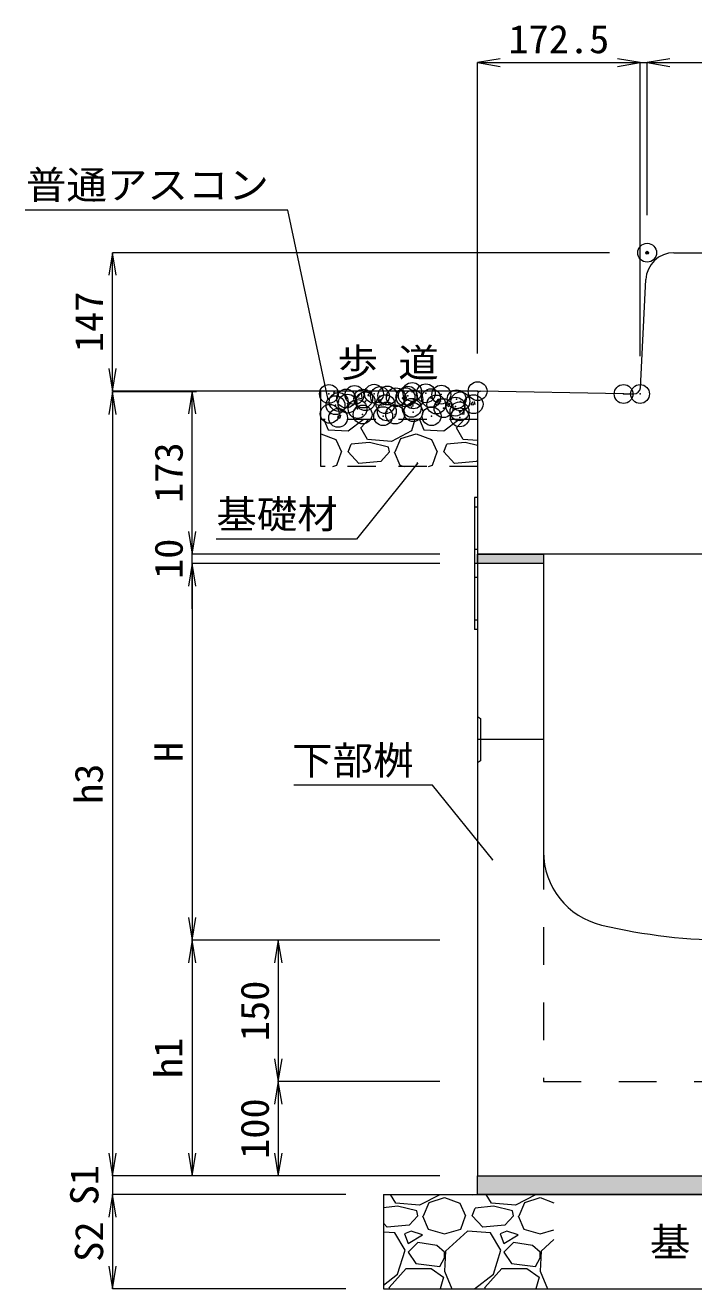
# Model space of a CAD drawing. Units: millimetres at full size. Extents: x 171976 to 209231, y 872007 to 885239.
# Drawn here: x 177476 to 178186, y 875102 to 876444 of the extents above; entities that cross this region are included whole.
import ezdxf
from ezdxf.enums import TextEntityAlignment as Align

# ---------------------------------------------------------------- set-up
doc = ezdxf.new("R2010")
doc.units = ezdxf.units.MM
doc.header["$LTSCALE"] = 40
doc.header["$PDMODE"] = 32
doc.header["$PDSIZE"] = 20
for name, pattern in [('USER1', [2, 1, -1]), ('USER3', [1.35, 0.75, -0.6]), ('USER4', [1.35, 0.75, -0.6])]:
    doc.linetypes.add(name, pattern=pattern)
for name, color, linetype, lineweight in [('0_2', 7, 'Continuous', 20), ('ジョイント', 7, 'Continuous', 9), ('ハッチング', 7, 'Continuous', 5), ('モルタル', 7, 'Continuous', 9), ('作業エリア', 11, 'Continuous', 13), ('寸法線', 7, 'Continuous', 13), ('本体', 2, 'Continuous', 13), ('補助線', 8, 'Continuous', 5), ('ﾊｯﾁﾝｸﾞ', 7, 'Continuous', 5)]:
    doc.layers.add(name, color=color, linetype=linetype, lineweight=lineweight)
doc.layers.add('文字', color=7, linetype='Continuous')
doc.styles.add('ＭＳ 明朝', font='')
doc.styles.get('ＭＳ 明朝').set_extended_font_data('MS Mincho')

# ---------------------------------------------------------------- blocks, each defined once
blk = doc.blocks.new('open_arrow')
at = {"color": 0, "linetype": 'Continuous', "lineweight": -2}
blk.add_lwpolyline([(7.5, 1.25), (0, 0), (7.5, -1.25)], dxfattribs=at)

msp = doc.modelspace()

# ---------------------------------------------------------------- hatches: boundary and pattern name
at = {"layer": 'ハッチング'}
msp.add_hatch(color=8, dxfattribs=at).paths.add_polyline_path([(177956.24, 875222.29), (177956.24, 875202.29), (178496.24, 875202.29), (178496.24, 875222.29)])
at = {"layer": 'モルタル'}
msp.add_hatch(color=256, dxfattribs=at).paths.add_polyline_path([(178026.24, 875872.29), (178026.24, 875882.29), (177956.24, 875882.29), (177956.24, 875872.29)])

# ---------------------------------------------------------------- linework, layer by layer
at = {"layer": '0_2', "lineweight": 13}
for q in [(177694.89, 876055.29), (177959.3, 876055.23)]:
    msp.add_line((177956.24, 876055.29), q, dxfattribs=at)
at = {"layer": '0_2', "linetype": 'USER4', "lineweight": 5}
for p, q in [((177956.24, 876025.29), (177789.64, 876025.29)), ((177956.24, 875975.29), (177789.64, 875975.29))]:
    msp.add_line(p, q, dxfattribs=at)
at = {"layer": '0_2'}
for p, q in [((177956.24, 875222.29), (178496.24, 875222.29)), ((177856.24, 875202.29), (178596.24, 875202.29)), ((177856.24, 875202.29), (177856.24, 875102.29)), ((177856.24, 875102.29), (178596.24, 875102.29))]:
    msp.add_line(p, q, dxfattribs=at)
at = {"layer": '0_2', "lineweight": 13}
msp.add_lwpolyline([(177956.24, 875222.29), (178496.24, 875222.29), (178496.24, 875202.29), (177956.24, 875202.29)], close=True, dxfattribs=at)
at = {"layer": 'ジョイント'}
for p, q in [((177956.24, 875942.29), (177953.04, 875942.29)), ((177953.04, 875942.29), (177953.04, 875802.29)), ((177956.24, 875942.29), (177956.24, 875802.29)), ((177956.24, 875802.29), (177953.04, 875802.29))]:
    msp.add_line(p, q, dxfattribs=at)
at = {"layer": 'ジョイント', "linetype": 'USER3', "lineweight": 5}
for p, q in [((177956.24, 875932.29), (177953.04, 875932.29)), ((177956.24, 875887.29), (177953.04, 875887.29)), ((177956.24, 875857.29), (177953.04, 875857.29)), ((177956.24, 875812.29), (177953.04, 875812.29))]:
    msp.add_line(p, q, dxfattribs=at)
at = {"layer": 'ハッチング'}
for p, q in [((177803.27, 876053.73), (177804.57, 876055.29)), ((177807.92, 876053.75), (177807.64, 876055.29)), ((177803.27, 876053.72), (177806.3, 876053.45)), ((177828.62, 876049.01), (177832.58, 876053.13)), ((177828.94, 876048.32), (177833.46, 876047.62)), ((177833.57, 876048.36), (177833.01, 876053.18)), ((177839.71, 876050.54), (177842.16, 876053.46)), ((177839.71, 876050.53), (177842.74, 876050.26)), ((177844.36, 876050.56), (177843.77, 876053.75)), ((177850.23, 876044.64), (177852.75, 876042.94)), ((177850.52, 876045.29), (177854.08, 876046.66)), ((177852.83, 876042.91), (177853.86, 876045.98)), ((177876.14, 876047.36), (177878.59, 876050.27)), ((177876.14, 876047.34), (177879.18, 876047.08)), ((177880.8, 876047.37), (177880.21, 876050.56)), ((177882.83, 876040.6), (177886.79, 876044.72)), ((177887.79, 876039.95), (177887.23, 876044.77)), ((177912.58, 876044.17), (177915.03, 876047.09)), ((177912.58, 876044.15), (177915.62, 876043.89)), ((177917.23, 876044.19), (177916.65, 876047.37)), ((177923.53, 876041.22), (177927.08, 876042.59)), ((177925.83, 876038.84), (177926.86, 876041.91)), ((177949.02, 876040.98), (177951.47, 876043.9)), ((177953.67, 876041), (177953.08, 876044.18)), ((177807.84, 876028.91), (177811.39, 876030.27)), ((177810.14, 876026.53), (177811.17, 876029.6)), ((177883.16, 876039.92), (177887.67, 876039.21)), ((177923.23, 876040.57), (177925.76, 876038.87)), ((177937.05, 876032.19), (177941.01, 876036.31)), ((177937.37, 876031.51), (177941.89, 876030.81)), ((177942, 876031.54), (177941.44, 876036.36)), ((177949.02, 876040.97), (177952.05, 876040.7)), ((177807.54, 876028.26), (177810.07, 876026.55)), ((177882, 876025.29), (177884.4, 876026.2)), ((177884.1, 876025.29), (177884.18, 876025.53))]:
    msp.add_line(p, q, dxfattribs=at)
for p in [(177798.34, 876052.38), (177816.61, 876047.52), (177825.45, 876051.23), (177834.79, 876047.44), (177846.23, 876052.61), (177852.57, 876050.09), (177860.45, 876050.69), (177869.35, 876048.84), (177879.69, 876048.94), (177882.07, 876050.51), (177886.83, 876054.5), (177888.03, 876046.54), (177901.3, 876053.05), (177906.81, 876047.8), (177917.66, 876051.62), (177933.93, 876046.65), (177805.31, 876040.41), (177808.7, 876043.86), (177818.03, 876042.08), (177828.78, 876036.37), (177837.27, 876044.61), (177858.41, 876041.45), (177859.83, 876033.78), (177886.21, 876037.59), (177887.94, 876033.01), (177912.3, 876041.17), (177920.02, 876037.23), (177932.74, 876038.91), (177937.06, 876033.84), (177937.96, 876044.42), (177951.98, 876041.44), (177799.16, 876031.28), (177808.09, 876026.95), (177834.17, 876030.53), (177855.98, 876028.8), (177868.7, 876030.48), (177907.43, 876028.76), (177937.34, 876027.51)]:
    msp.add_point(p, dxfattribs=at)
at = {"layer": 'モルタル'}
msp.add_lwpolyline([(177956.24, 875882.29), (178026.24, 875882.29), (178026.24, 875872.29), (177956.24, 875872.29)], close=True, dxfattribs=at)
at = {"layer": '作業エリア'}
for p in [(178136.24, 876202.29), (177956.24, 876055.29), (178111.24, 876052.29), (178128.74, 876052.29)]:
    msp.add_point(p, dxfattribs=at)
at = {"layer": '寸法線'}
for p, q in [((177956.24, 876404.11), (178128.74, 876404.11)), ((177956.24, 876095.29), (177956.24, 876404.11)), ((178080.74, 876404.11), (178184.24, 876404.11)), ((178128.74, 876092.29), (178128.74, 876404.11)), ((178128.74, 876092.29), (178128.74, 876404.11)), ((178136.24, 876242.29), (178136.24, 876404.11)), ((178136.24, 876404.11), (178316.24, 876404.11)), ((178136.24, 876242.29), (178136.24, 876404.11)), ((177568.6, 876055.29), (177568.6, 876202.29)), ((178096.24, 876202.29), (177568.6, 876202.29)), ((177916.24, 876055.29), (177568.6, 876055.29)), ((177653.11, 875882.29), (177653.11, 876055.29)), ((177916.24, 876055.29), (177653.11, 876055.29)), ((177568.6, 876054.5), (177568.6, 875222.29)), ((177657.88, 876054.5), (177568.6, 876054.5)), ((177653.11, 875824.29), (177653.11, 875930.29)), ((177916.24, 875882.29), (177653.11, 875882.29)), ((177916.24, 875882.29), (177653.11, 875882.29)), ((177653.11, 875872.29), (177653.11, 875472.29)), ((177916.24, 875872.29), (177653.11, 875872.29)), ((177916.24, 875872.29), (177653.11, 875872.29)), ((177916.24, 875472.29), (177653.11, 875472.29)), ((177653.11, 875472.29), (177653.11, 875222.29)), ((177916.24, 875472.29), (177653.11, 875472.29)), ((177744.56, 875472.29), (177744.56, 875322.29)), ((177916.24, 875472.29), (177744.56, 875472.29)), ((177916.24, 875322.29), (177744.56, 875322.29)), ((177744.56, 875322.29), (177744.56, 875222.29)), ((177916.24, 875322.29), (177744.56, 875322.29)), ((177568.6, 875270.29), (177568.6, 875154.29)), ((177916.24, 875222.29), (177568.6, 875222.29)), ((177916.24, 875222.29), (177568.6, 875222.29)), ((177916.24, 875222.29), (177653.11, 875222.29)), ((177916.24, 875222.29), (177744.56, 875222.29)), ((177816.24, 875202.29), (177568.6, 875202.29)), ((177568.6, 875202.29), (177568.6, 875102.29)), ((177816.24, 875202.29), (177568.6, 875202.29)), ((177816.24, 875102.29), (177568.6, 875102.29))]:
    msp.add_line(p, q, dxfattribs=at)
for points in [[(177797.38, 876045.98), (177754.6, 876247.45), (177475.91, 876247.45)], [(177892.7, 875979.33), (177827.81, 875898.15), (177678.55, 875898.15)], [(177972.24, 875557.53), (177908.23, 875636.97), (177761.03, 875636.97)]]:
    msp.add_lwpolyline(points, dxfattribs=at)
at = {"layer": '本体'}
for p, q in [((178164.78, 876202.29), (178287.71, 876202.29)), ((178129.08, 876058.94), (178134.82, 876173.78)), ((177956.24, 876052.23), (177956.24, 875882.29)), ((178111.24, 876052.29), (177959.3, 876055.23)), ((178111.24, 876052.29), (178122.08, 876052.29)), ((178496.24, 875882.29), (177956.24, 875882.29)), ((177956.24, 875872.29), (177956.24, 875222.29)), ((178026.24, 875872.29), (177956.24, 875872.29)), ((178026.24, 875872.29), (178026.24, 875566.32)), ((177956.24, 875222.29), (178496.24, 875222.29))]:
    msp.add_line(p, q, dxfattribs=at)
at = {"layer": '本体', "lineweight": 9}
for p, q in [((177956.24, 875709.79), (177959.44, 875707.79)), ((177959.44, 875707.79), (177959.44, 875662.79)), ((177959.44, 875662.79), (177956.24, 875660.79))]:
    msp.add_line(p, q, dxfattribs=at)
at = {"layer": '本体', "linetype": 'USER1', "lineweight": 15}
for p, q in [((178026.24, 875566.32), (178026.24, 875322.29)), ((178026.24, 875322.29), (178426.24, 875322.29))]:
    msp.add_line(p, q, dxfattribs=at)
at = {"layer": '本体'}
for centre, radius, start, end in [((178164.78, 876172.29), 30, 90, 177.13759), ((178122.08, 876059.29), 7, 270, 357.13759), ((177959.24, 876052.23), 3, 88.89119, 180), ((178106.24, 875566.32), 80, 180, 256.65764), ((178226.24, 876072.29), 600, 256.65764, 283.34236)]:
    msp.add_arc(centre, radius, start, end, dxfattribs=at)
at = {"layer": '補助線', "lineweight": 13}
for p, q in [((177789.64, 875975.29), (177789.64, 876055.29)), ((177956.24, 875872.29), (177953.04, 875872.29)), ((178026.24, 875685.29), (177956.24, 875685.29))]:
    msp.add_line(p, q, dxfattribs=at)
at = {"layer": '補助線', "lineweight": 9}
msp.add_circle((178136.24, 876202.29), 1.5, dxfattribs=at)
at = {"layer": 'ﾊｯﾁﾝｸﾞ'}
for p, q in [((177792.91, 876025.29), (177797.6, 876014.15)), ((177818.94, 876013.14), (177834.65, 876025.29)), ((177832.14, 876016.19), (177840.33, 876025.29)), ((177839.26, 876003.99), (177832.14, 876016.19)), ((177889.46, 876025.29), (177885.99, 876013.14)), ((177894.51, 876025.29), (177899.2, 876014.15)), ((177920.54, 876013.14), (177936.25, 876025.29)), ((177933.74, 876016.19), (177941.93, 876025.29)), ((177940.86, 876003.99), (177933.74, 876016.19)), ((177789.64, 876010.03), (177805.73, 876003.99)), ((177797.6, 876014.15), (177818.94, 876013.14)), ((177805.73, 876003.99), (177811.82, 875990.79)), ((177864.66, 876001.96), (177839.26, 876003.99)), ((177885.99, 876013.14), (177864.66, 876001.96)), ((177868.72, 875990.79), (177874.82, 876005.01)), ((177874.82, 876005.01), (177891.07, 876010.09)), ((177891.07, 876010.09), (177907.33, 876003.99)), ((177899.2, 876014.15), (177920.54, 876013.14)), ((177907.33, 876003.99), (177913.42, 875990.79)), ((177956.24, 876002.76), (177940.86, 876003.99)), ((177806.74, 875976.56), (177811.82, 875990.79)), ((177818.94, 875990.79), (177821.98, 875998.91)), ((177830.11, 875978.59), (177818.94, 875990.79)), ((177841.29, 876000.95), (177821.98, 875998.91)), ((177861.61, 875995.87), (177841.29, 876000.95)), ((177862.62, 875990.79), (177853.48, 875980.63)), ((177862.62, 875990.79), (177861.61, 875995.87)), ((177867.7, 875990.79), (177873.8, 875976.56)), ((177908.34, 875976.56), (177913.42, 875990.79)), ((177920.54, 875990.79), (177923.58, 875998.91)), ((177931.71, 875978.59), (177920.54, 875990.79)), ((177942.89, 876000.95), (177923.58, 875998.91)), ((177956.24, 875997.61), (177942.89, 876000.95)), ((177802.4, 875975.29), (177806.74, 875976.56)), ((177853.48, 875980.63), (177830.11, 875978.59)), ((177873.8, 875976.56), (177878.14, 875975.29)), ((177904, 875975.29), (177908.34, 875976.56)), ((177955.08, 875980.63), (177931.71, 875978.59)), ((177956.24, 875981.92), (177955.08, 875980.63)), ((177869.31, 875192.97), (177863.87, 875202.29)), ((177916.04, 875202.12), (177894.71, 875190.94)), ((177904.87, 875193.99), (177921.12, 875199.07)), ((177916.09, 875202.29), (177916.04, 875202.12)), ((177921.12, 875199.07), (177937.38, 875192.97)), ((177947.06, 875202.29), (177950.59, 875202.12)), ((177950.59, 875202.12), (177950.8, 875202.29)), ((177970.91, 875192.97), (177965.47, 875202.29)), ((178017.64, 875202.12), (177996.31, 875190.94)), ((178006.47, 875193.99), (178022.72, 875199.07)), ((178017.69, 875202.29), (178017.64, 875202.12)), ((178022.72, 875199.07), (178037.24, 875193.62)), ((177871.34, 875189.93), (177856.24, 875188.34)), ((177894.71, 875190.94), (177869.31, 875192.97)), ((177891.66, 875184.85), (177871.34, 875189.93)), ((177892.67, 875179.77), (177891.66, 875184.85)), ((177898.77, 875179.77), (177904.87, 875193.99)), ((177937.38, 875192.97), (177943.47, 875179.77)), ((177950.59, 875179.77), (177953.63, 875187.89)), ((177972.94, 875189.93), (177953.63, 875187.89)), ((177996.31, 875190.94), (177970.91, 875192.97)), ((177993.26, 875184.85), (177972.94, 875189.93)), ((177994.27, 875179.77), (177993.26, 875184.85)), ((178000.37, 875179.77), (178006.47, 875193.99)), ((177860.16, 875167.57), (177856.24, 875171.85)), ((177892.67, 875179.77), (177883.53, 875169.61)), ((177897.75, 875179.77), (177903.85, 875165.54)), ((177938.39, 875165.54), (177943.47, 875179.77)), ((177961.76, 875167.57), (177950.59, 875179.77)), ((177994.27, 875179.77), (177985.13, 875169.61)), ((177999.35, 875179.77), (178005.45, 875165.54)), ((177868.29, 875161.48), (177856.24, 875162.48)), ((177883.53, 875169.61), (177860.16, 875167.57)), ((177879.47, 875143.19), (177868.29, 875161.48)), ((177885.56, 875163.51), (177878.45, 875160.46)), ((177878.45, 875160.46), (177882.51, 875150.3)), ((177882.51, 875150.3), (177897.75, 875159.45)), ((177897.75, 875159.45), (177885.56, 875163.51)), ((177903.85, 875165.54), (177921.12, 875160.46)), ((177921.12, 875160.46), (177938.39, 875165.54)), ((177945.51, 875163.51), (177922.14, 875142.17)), ((177969.89, 875161.48), (177945.51, 875163.51)), ((177985.13, 875169.61), (177961.76, 875167.57)), ((177981.07, 875143.19), (177969.89, 875161.48)), ((177987.16, 875163.51), (177980.05, 875160.46)), ((177980.05, 875160.46), (177984.11, 875150.3)), ((177984.11, 875150.3), (177999.35, 875159.45)), ((177999.35, 875159.45), (177987.16, 875163.51)), ((178005.45, 875165.54), (178022.72, 875160.46)), ((178022.72, 875160.46), (178037.24, 875164.73)), ((177871.34, 875117.79), (177879.47, 875143.19)), ((177892.67, 875151.32), (177882.51, 875141.16)), ((177912.99, 875148.27), (177892.67, 875151.32)), ((177921.12, 875141.16), (177912.99, 875148.27)), ((177972.94, 875117.79), (177981.07, 875143.19)), ((177994.27, 875151.32), (177984.11, 875141.16)), ((178014.59, 875148.27), (177994.27, 875151.32)), ((178022.72, 875141.16), (178014.59, 875148.27)), ((178037.24, 875154.5), (178023.74, 875142.17)), ((177882.51, 875141.16), (177890.64, 875128.97)), ((177916.04, 875125.92), (177921.12, 875135.06)), ((177922.14, 875142.17), (177921.12, 875120.84)), ((177921.12, 875135.06), (177921.12, 875141.16)), ((177984.11, 875141.16), (177992.24, 875128.97)), ((178017.64, 875125.92), (178022.72, 875135.06)), ((178023.74, 875142.17), (178022.72, 875120.84)), ((178022.72, 875135.06), (178022.72, 875141.16)), ((177856.24, 875106.12), (177871.34, 875117.79)), ((177862.19, 875103.57), (177880.48, 875123.89)), ((177880.48, 875123.89), (177906.9, 875123.89)), ((177890.64, 875128.97), (177916.04, 875125.92)), ((177906.9, 875123.89), (177920.11, 875114.74)), ((177921.12, 875120.84), (177928.93, 875102.29)), ((177952.87, 875102.29), (177972.94, 875117.79)), ((177963.79, 875103.57), (177982.08, 875123.89)), ((177982.08, 875123.89), (178008.5, 875123.89)), ((177992.24, 875128.97), (178017.64, 875125.92)), ((178008.5, 875123.89), (178021.71, 875114.74)), ((178022.72, 875120.84), (178030.53, 875102.29)), ((177862.94, 875102.29), (177862.19, 875103.57)), ((177920.11, 875114.74), (177916.55, 875102.29)), ((177964.54, 875102.29), (177963.79, 875103.57)), ((178021.71, 875114.74), (178018.15, 875102.29))]:
    msp.add_line(p, q, dxfattribs=at)

# ---------------------------------------------------------------- block references
at = {"layer": '寸法線', "xscale": 3.2, "yscale": 3.2}
for p in [(177956.24, 876404.11), (178136.24, 876404.11), (178136.24, 876404.11)]:
    msp.add_blockref('open_arrow', p, dxfattribs=at)
at = {"layer": '寸法線'}
for p, xscale, yscale, rotation in [((178128.74, 876404.11), 3.2, 3.2, 180), ((178128.74, 876404.11), 3.2, 3.2, 180), ((177568.6, 876202.29), 3.2, 3.2, 270), ((177568.6, 876055.29), 3.2, 3.2, 90), ((177653.11, 876055.29), 3.2, 3.2, 270), ((177568.6, 876054.5), 3.2, 3.2, 270), ((177797.38, 876045.98), 0.16, 0.16, 102), ((177892.7, 875979.33), 0.16, 0.16, 231.4), ((177653.11, 875882.29), 3.2, 3.2, 90), ((177653.11, 875882.29), 3.2, 3.2, 90), ((177653.11, 875872.29), 3.2, 3.2, 270), ((177653.11, 875872.29), 3.2, 3.2, 270), ((177972.24, 875557.53), 0.133, 0.133, 128.9), ((177653.11, 875472.29), 3.2, 3.2, 90), ((177653.11, 875472.29), 3.2, 3.2, 270), ((177744.56, 875472.29), 3.2, 3.2, 270), ((177744.56, 875322.29), 3.2, 3.2, 90), ((177744.56, 875322.29), 3.2, 3.2, 270), ((177568.6, 875222.29), 3.2, 3.2, 90), ((177568.6, 875222.29), 3.2, 3.2, 90), ((177653.11, 875222.29), 3.2, 3.2, 90), ((177744.56, 875222.29), 3.2, 3.2, 90), ((177568.6, 875202.29), 3.2, 3.2, 270), ((177568.6, 875202.29), 3.2, 3.2, 270), ((177568.6, 875102.29), 3.2, 3.2, 90)]:
    msp.add_blockref('open_arrow', p, dxfattribs=dict(at, xscale=xscale, yscale=yscale, rotation=rotation))

# ---------------------------------------------------------------- texts
at = {"layer": '0_2', "style": 'ＭＳ 明朝', "width": 1.05}
msp.add_text('歩 道', height=30.02, dxfattribs=at).set_placement((177807.53, 876061.51), align=Align.BOTTOM_LEFT)
at = {"layer": '寸法線', "style": 'ＭＳ 明朝', "width": 1.05}
msp.add_text('172.5', height=30.02, dxfattribs=at).set_placement((178042.49, 876429.11), align=Align.MIDDLE_CENTER)
for s, p in [('普通アスコン', (177734.6, 876289.28)), ('基礎材', (177807.81, 875939.63)), ('下部桝', (177888.23, 875678.28))]:
    msp.add_text(s, height=30.02, dxfattribs=at).set_placement(p, align=Align.TOP_RIGHT)
for s, p in [('147', (177543.6, 876128.79)), ('173', (177628.11, 875968.79)), ('10', (177628.11, 875877.29)), ('H', (177628.11, 875672.29)), ('h3', (177543.26, 875638.39)), ('150', (177719.56, 875397.29)), ('h1', (177627.76, 875347.29)), ('100', (177719.56, 875272.29)), ('S1', (177538.6, 875212.29)), ('S2', (177543.6, 875152.29))]:
    msp.add_text(s, height=30.02, rotation=90, dxfattribs=at).set_placement(p, align=Align.MIDDLE_CENTER)
at = {"layer": '文字', "style": 'ＭＳ 明朝', "width": 1.05}
msp.add_text('基 礎 材', height=30.02, dxfattribs=at).set_placement((178139.13, 875127.82), align=Align.BOTTOM_LEFT)

doc.saveas('drawing.dxf')
